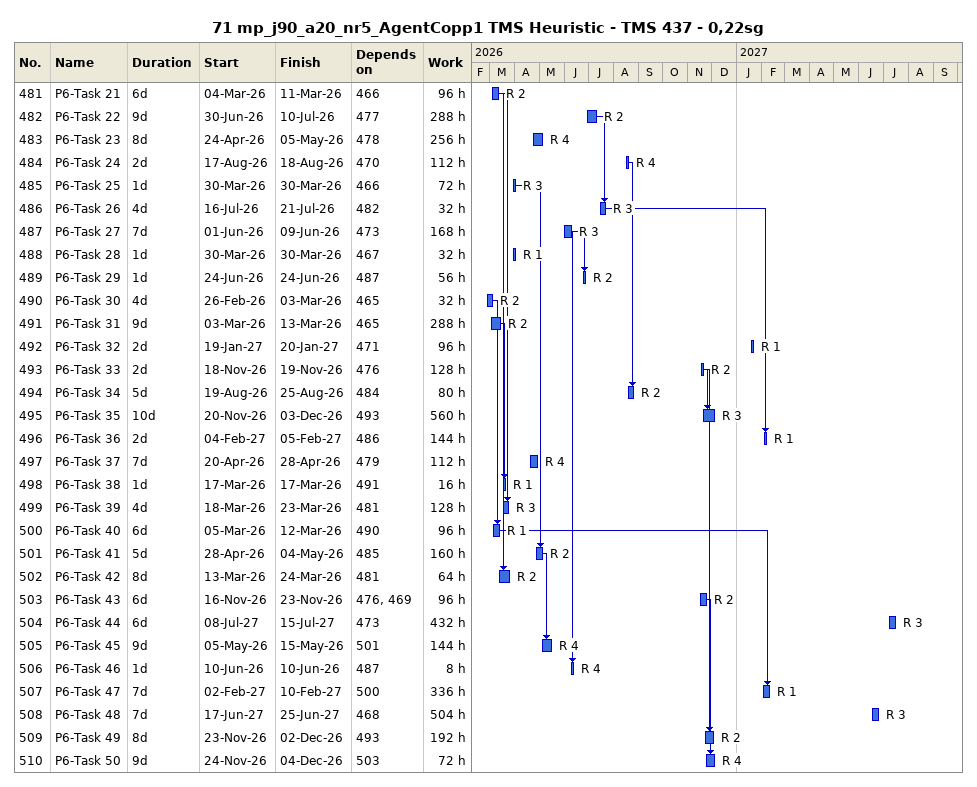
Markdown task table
71 mp_j90_a20_nr5_AgentCopp1 TMS Heuristic - TMS 437 - 0,22sg

| ID | Task | Duration | Start | Finish | Predecessors | Resources | Work (h) |
|---|---|---|---|---|---|---|---|
| 481 | P6-Task 21 | 6d | 2026-03-04 | 2026-03-11 | 466 | R 2 | 96 |
| 482 | P6-Task 22 | 9d | 2026-06-30 | 2026-07-10 | 477 | R 2 | 288 |
| 483 | P6-Task 23 | 8d | 2026-04-24 | 2026-05-05 | 478 | R 4 | 256 |
| 484 | P6-Task 24 | 2d | 2026-08-17 | 2026-08-18 | 470 | R 4 | 112 |
| 485 | P6-Task 25 | 1d | 2026-03-30 | 2026-03-30 | 466 | R 3 | 72 |
| 486 | P6-Task 26 | 4d | 2026-07-16 | 2026-07-21 | 482 | R 3 | 32 |
| 487 | P6-Task 27 | 7d | 2026-06-01 | 2026-06-09 | 473 | R 3 | 168 |
| 488 | P6-Task 28 | 1d | 2026-03-30 | 2026-03-30 | 467 | R 1 | 32 |
| 489 | P6-Task 29 | 1d | 2026-06-24 | 2026-06-24 | 487 | R 2 | 56 |
| 490 | P6-Task 30 | 4d | 2026-02-26 | 2026-03-03 | 465 | R 2 | 32 |
| 491 | P6-Task 31 | 9d | 2026-03-03 | 2026-03-13 | 465 | R 2 | 288 |
| 492 | P6-Task 32 | 2d | 2027-01-19 | 2027-01-20 | 471 | R 1 | 96 |
| 493 | P6-Task 33 | 2d | 2026-11-18 | 2026-11-19 | 476 | R 2 | 128 |
| 494 | P6-Task 34 | 5d | 2026-08-19 | 2026-08-25 | 484 | R 2 | 80 |
| 495 | P6-Task 35 | 10d | 2026-11-20 | 2026-12-03 | 493 | R 3 | 560 |
| 496 | P6-Task 36 | 2d | 2027-02-04 | 2027-02-05 | 486 | R 1 | 144 |
| 497 | P6-Task 37 | 7d | 2026-04-20 | 2026-04-28 | 479 | R 4 | 112 |
| 498 | P6-Task 38 | 1d | 2026-03-17 | 2026-03-17 | 491 | R 1 | 16 |
| 499 | P6-Task 39 | 4d | 2026-03-18 | 2026-03-23 | 481 | R 3 | 128 |
| 500 | P6-Task 40 | 6d | 2026-03-05 | 2026-03-12 | 490 | R 1 | 96 |
| 501 | P6-Task 41 | 5d | 2026-04-28 | 2026-05-04 | 485 | R 2 | 160 |
| 502 | P6-Task 42 | 8d | 2026-03-13 | 2026-03-24 | 481 | R 2 | 64 |
| 503 | P6-Task 43 | 6d | 2026-11-16 | 2026-11-23 | 476, 469 | R 2 | 96 |
| 504 | P6-Task 44 | 6d | 2027-07-08 | 2027-07-15 | 473 | R 3 | 432 |
| 505 | P6-Task 45 | 9d | 2026-05-05 | 2026-05-15 | 501 | R 4 | 144 |
| 506 | P6-Task 46 | 1d | 2026-06-10 | 2026-06-10 | 487 | R 4 | 8 |
| 507 | P6-Task 47 | 7d | 2027-02-02 | 2027-02-10 | 500 | R 1 | 336 |
| 508 | P6-Task 48 | 7d | 2027-06-17 | 2027-06-25 | 468 | R 3 | 504 |
| 509 | P6-Task 49 | 8d | 2026-11-23 | 2026-12-02 | 493 | R 2 | 192 |
| 510 | P6-Task 50 | 9d | 2026-11-24 | 2026-12-04 | 503 | R 4 | 72 |
